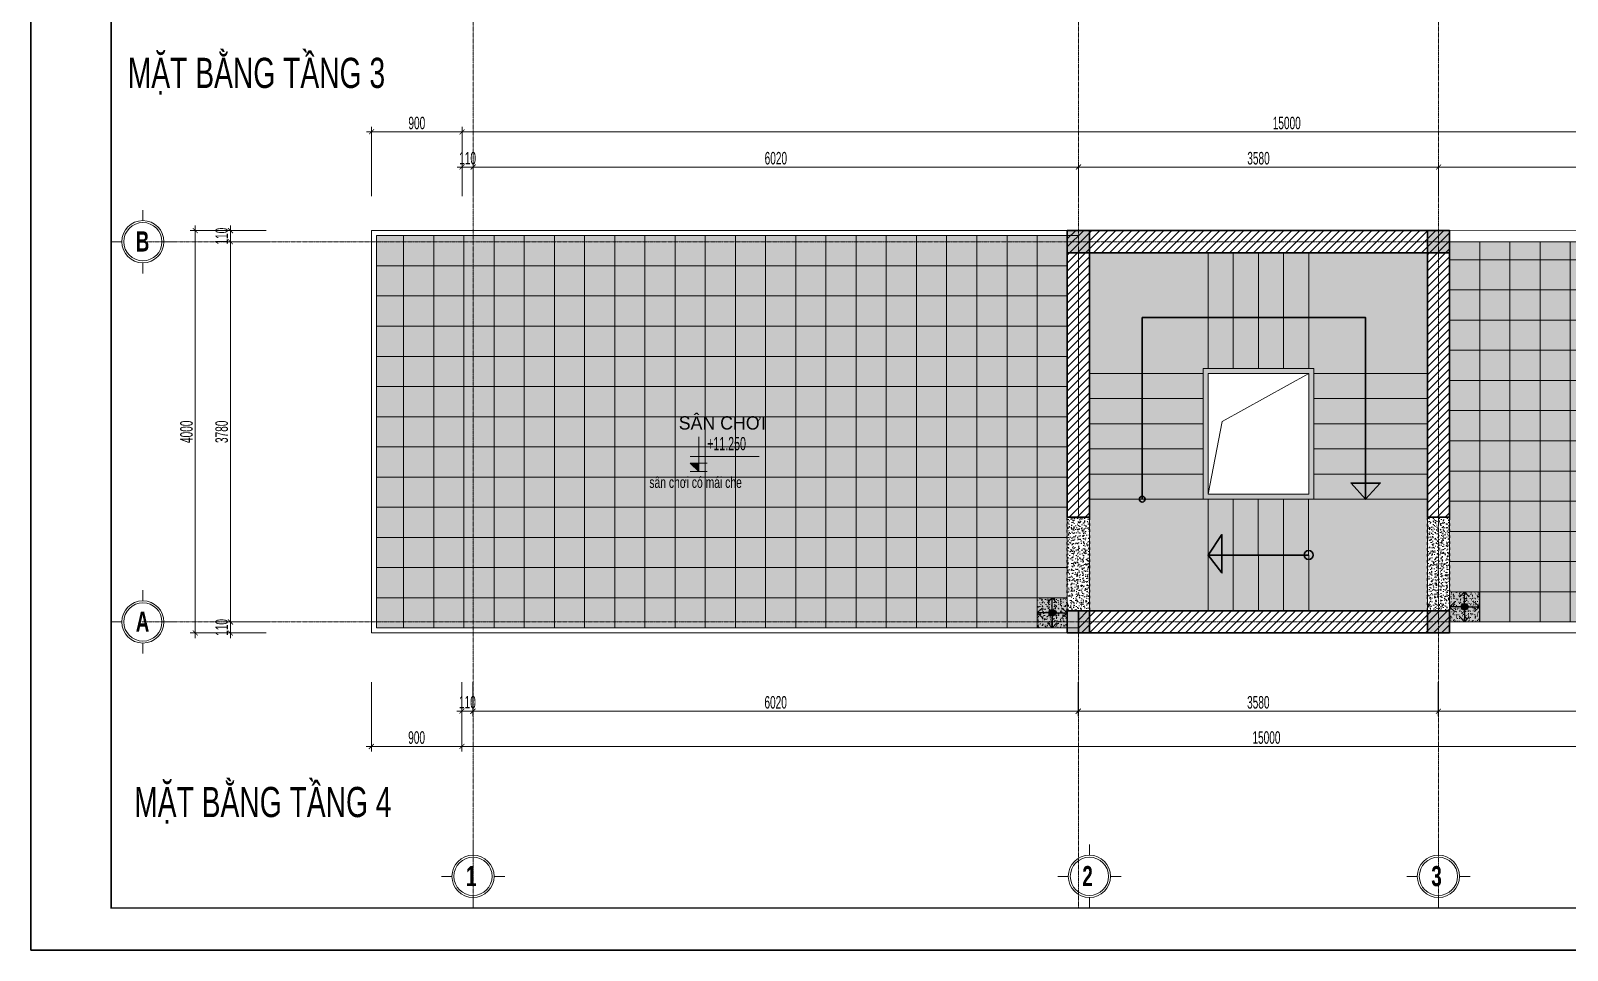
# Model space of a CAD drawing. Header units: millimetres. Extents: x 1336014 to 2939047, y -333549 to -60566.
# Drawn here: x 1473209 to 1488487, y -129443 to -120302 of the extents above; entities that cross this region are included whole.
import ezdxf
from ezdxf.enums import TextEntityAlignment as Align

# ---------------------------------------------------------------- set-up
doc = ezdxf.new("R2010")
doc.units = ezdxf.units.MM
doc.header["$MEASUREMENT"] = 0
doc.linetypes.add('ACAD_ISO03W100', pattern=[30, 12, -18])
doc.linetypes.add('CENTER2', pattern=[1.125, 0.75, -0.125, 0.125, -0.125])
for name, color, linetype, lineweight in [('01.Cut', 255, 'Continuous', 35), ('02.Thay', 145, 'Continuous', 15), ('03.Manh', 251, 'Continuous', 13), ('05.Text', 253, 'Continuous', 18), ('06.betong', 2, 'Continuous', 35), ('08.Dim', 156, 'Continuous', 15), ('09.Hatch', 250, 'Continuous', 5), ('10.Text', 254, 'Continuous', 18), ('10.truc', 250, 'CENTER2', 20), ('11.Khung bo', 32, 'Continuous', 50), ('12.Khung', 36, 'Continuous', 25), ('CA.thay 145', 145, 'Continuous', 18), ('DIM', 252, 'Continuous', 20)]:
    doc.layers.add(name, color=color, linetype=linetype, lineweight=lineweight)
for name, color, linetype in [('diemnhan', 10, 'Continuous'), ('HACH', 250, 'Continuous'), ('text', 7, 'Continuous'), ('truc1', 250, 'ACAD_ISO03W100')]:
    doc.layers.add(name, color=color, linetype=linetype)
doc.layers.add('Tpl_Bound', color=1, linetype='Continuous', plot=False)
doc.styles.add('AVANTH', font='')
doc.styles.add('AVANTHB', font='')
doc.styles.add('TT5_Ghi chu 1', font='', dxfattribs={"width": 0.7, "height": 240})
doc.styles.add('TT5_Text Dim', font='hoatbif.shx', dxfattribs={"width": 0.6})
doc.styles.get('AVANTH').set_extended_font_data('.VnAvantH')
doc.styles.get('AVANTHB').set_extended_font_data('.VnAvantH', bold=True)
doc.styles.get('TT5_Ghi chu 1').set_extended_font_data('.VnBlackH')
doc.dimstyles.new('TT5_Dim 1-50', dxfattribs={"dimscale": 50, "dimtxt": 2.5, "dimasz": 1, "dimexe": 1, "dimexo": 0.5, "dimgap": 0.5, "dimtad": 1, "dimdec": 0, "dimzin": 0, "dimdsep": 46, "dimtxsty": 'TT5_Text Dim', "dimblk": 'ARCHTICK', "dimcen": 0, "dimdle": 1, "dimclrd": 256, "dimclre": 256, "dimclrt": 1, "dimadec": 0, "dimazin": 0, "dimtfac": 0.015, "dimtdec": 0, "dimtix": 1, "dimtmove": 2, "dimatfit": 3, "dimldrblk": 'DOT', "dimfxl": 1, "dimtolj": 1, "dimtzin": 0, "dimlwd": -1, "dimlwe": -1, "dimarcsym": 1})
pattern_1 = [(45, (938089.135, -82076.24), (-39.7747564, 39.7747564), [])]
pattern_2 = [(50, (781205.58, -119079.434), (71.7260183, -6.2752135), [7.5, -82.5]), (355, (781205.58, -119079.434), (-13.875133, 75.219213), [6, -66]), (100.4514, (781211.555, -119079.96), (57.850938, 68.943954), [6.374019, -70.114211]), (46.1842, (781205.58, -119059.43), (106.724105, -16.551901), [11.25, -123.75]), (96.6356, (781214.47, -119060.81), (93.46627, 97.411787), [9.561029, -105.1713]), (351.1842, (781205.58, -119059.43), (93.466195, 97.41186), [9, -99]), (21, (781215.58, -119064.434), (59.690705, -40.261889), [7.5, -82.5]), (326, (781215.58, -119064.434), (24.331533, 72.5150045), [6, -66]), (71.4514, (781220.55, -119067.79), (84.022263, 32.25305), [6.374019, -70.114211]), (37.5, (781205.577, -119079.434), (1.2159855, 33.2893854), [0, -65.2, 0, -67, 0, -66.25]), (7.5, (781205.577, -119079.434), (26.3069537, 39.4411712), [0, -38.2, 0, -63.7, 0, -25.25]), (327.5, (781183.277, -119079.434), (53.3822436, -2.2554872), [0, -25, 0, -78, 0, -103.5]), (317.5, (781173.277, -119079.434), (58.318617, 10.0104982), [0, -32.5, 0, -51.8, 0, -73.5])]
pattern_3 = [(37.5, (781205.58, -119079.434), (-3.149668, 96.3411885), [0, -76, 0, -85, 0, -81.25]), (7.5, (781205.58, -119079.43), (88.488835, 141.107303), [0, -41, 0, -68.5, 0, -26.25]), (327.5, (781144.08, -119079.43), (155.707093, 0.282953), [0, -25, 0, -90, 0, -117.5]), (317.5, (781144.08, -119079.43), (150.30633, 43.883778), [0, -12.5, 0, -59, 0, -67.5])]

# ---------------------------------------------------------------- blocks, each defined once
blk = doc.blocks.new('100')
at = {"layer": '11.Khung bo', "const_width": 26.7}
blk.add_lwpolyline([(1860913, -945240), (1860913, -916940), (1896063, -916940), (1896063, -945240)], close=True, dxfattribs=at)
blk.add_lwpolyline([(1860913, -945240), (1860913, -916940), (1896063, -916940), (1896063, -945240)], close=True, dxfattribs=at)
blk.add_lwpolyline([(1860913, -945240), (1860913, -916940), (1896063, -916940), (1896063, -945240)], close=True, dxfattribs=at)
at = {"layer": '12.Khung'}
blk.add_lwpolyline([(1901579, -945940), (1901579, -916240), (1859580, -916240), (1859580, -945940)], close=True, dxfattribs=at)
blk.add_lwpolyline([(1901579, -945940), (1901579, -916240), (1859580, -916240), (1859580, -945940)], close=True, dxfattribs=at)
blk.add_lwpolyline([(1901579, -945940), (1901579, -916240), (1859580, -916240), (1859580, -945940)], close=True, dxfattribs=at)
blk = doc.blocks.new('DFGFH')
h = blk.add_hatch(color=256)
h.dxf.hatch_style = 1
h.paths.add_polyline_path([(15438, 12137), (15658, 12137), (15658, 12357), (15438, 12357)])
blk.add_lwpolyline([(15438, 12137), (15658, 12137), (15658, 12357), (15438, 12357)], close=True)
blk = doc.blocks.new('DANHTRUC')
for p, q in [((980383, -947347), (980383, -947137)), ((979963, -947767), (979753, -947767)), ((980803, -947767), (981013, -947767)), ((980383, -948187), (980383, -948397))]:
    blk.add_line(p, q)
for radius in [420, 380]:
    blk.add_circle((980383, -947767), radius)
blk = doc.blocks.new('_ARCHTICK')
at = {"const_width": 0.15}
blk.add_lwpolyline([(-0.5, -0.5), (0.5, 0.5)], dxfattribs=at)
blk = doc.blocks.new('*D411')
at = {"layer": '08.Dim', "transparency": 16777216}
for p, q in [((1477606, -126779), (1477606, -127117)), ((1483626, -126779), (1483626, -127117)), ((1477556, -127067), (1483676, -127067))]:
    blk.add_line(p, q, dxfattribs=at)
at = {"layer": 'Defpoints', "color": 0, "transparency": 16777216}
for p in [(1477606, -126754), (1483626, -126754), (1483626, -127067)]:
    blk.add_point(p, dxfattribs=at)
at = {"layer": '08.Dim', "transparency": 16777216, "xscale": 50, "yscale": 50, "zscale": 50, "rotation": 180}
blk.add_blockref('_ARCHTICK', (1477606, -127067), dxfattribs=at)
at = {"layer": '08.Dim', "transparency": 16777216, "xscale": 50, "yscale": 50, "zscale": 50}
blk.add_blockref('_ARCHTICK', (1483626, -127067), dxfattribs=at)
at = {"layer": '08.Dim', "color": 1, "transparency": 16777216, "insert": (1480616, -126979), "char_height": 125, "attachment_point": 5, "style": 'TT5_Text Dim'}
blk.add_mtext('\\A1;6020', dxfattribs=at)
blk = doc.blocks.new('_DOT')
blk.add_line((-0.5, 0), (-1, 0))
at = {"const_width": 0.5}
blk.add_lwpolyline([(-0.25, 0, 1), (0.25, 0, 1)], format="xyb", close=True, dxfattribs=at)
blk = doc.blocks.new('*D412')
at = {"layer": '08.Dim', "transparency": 16777216}
for p, q in [((1483625, -126779), (1483625, -127117)), ((1487205, -126779), (1487205, -127117)), ((1483575, -127067), (1487255, -127067))]:
    blk.add_line(p, q, dxfattribs=at)
at = {"layer": 'Defpoints', "color": 0, "transparency": 16777216}
for p in [(1483625, -126754), (1487205, -126754), (1487205, -127067)]:
    blk.add_point(p, dxfattribs=at)
at = {"layer": '08.Dim', "transparency": 16777216, "xscale": 50, "yscale": 50, "zscale": 50, "rotation": 180}
blk.add_blockref('_ARCHTICK', (1483625, -127067), dxfattribs=at)
at = {"layer": '08.Dim', "transparency": 16777216, "xscale": 50, "yscale": 50, "zscale": 50}
blk.add_blockref('_ARCHTICK', (1487205, -127067), dxfattribs=at)
at = {"layer": '08.Dim', "color": 1, "transparency": 16777216, "insert": (1485415, -126979), "char_height": 125, "attachment_point": 5, "style": 'TT5_Text Dim'}
blk.add_mtext('\\A1;3580', dxfattribs=at)
blk = doc.blocks.new('*D413')
at = {"layer": '08.Dim', "transparency": 16777216}
for p, q in [((1487206, -126779), (1487206, -127117)), ((1492386, -126779), (1492386, -127117)), ((1487156, -127067), (1492436, -127067))]:
    blk.add_line(p, q, dxfattribs=at)
at = {"layer": 'Defpoints', "color": 0, "transparency": 16777216}
for p in [(1487206, -126754), (1492386, -126754), (1492386, -127067)]:
    blk.add_point(p, dxfattribs=at)
at = {"layer": '08.Dim', "transparency": 16777216, "xscale": 50, "yscale": 50, "zscale": 50, "rotation": 180}
blk.add_blockref('_ARCHTICK', (1487206, -127067), dxfattribs=at)
at = {"layer": '08.Dim', "transparency": 16777216, "xscale": 50, "yscale": 50, "zscale": 50}
blk.add_blockref('_ARCHTICK', (1492386, -127067), dxfattribs=at)
at = {"layer": '08.Dim', "color": 1, "transparency": 16777216, "insert": (1489796, -126979), "char_height": 125, "attachment_point": 5, "style": 'TT5_Text Dim'}
blk.add_mtext('\\A1;5180', dxfattribs=at)
blk = doc.blocks.new('*D415')
at = {"layer": '08.Dim', "transparency": 16777216}
for p, q in [((1477496, -126779), (1477496, -127467)), ((1492496, -126779), (1492496, -127467)), ((1477446, -127417), (1492546, -127417))]:
    blk.add_line(p, q, dxfattribs=at)
at = {"layer": 'Defpoints', "color": 0, "transparency": 16777216}
for p in [(1477496, -126754), (1492496, -126754), (1492496, -127417)]:
    blk.add_point(p, dxfattribs=at)
at = {"layer": '08.Dim', "transparency": 16777216, "xscale": 50, "yscale": 50, "zscale": 50, "rotation": 180}
blk.add_blockref('_ARCHTICK', (1477496, -127417), dxfattribs=at)
at = {"layer": '08.Dim', "transparency": 16777216, "xscale": 50, "yscale": 50, "zscale": 50}
blk.add_blockref('_ARCHTICK', (1492496, -127417), dxfattribs=at)
at = {"layer": '08.Dim', "color": 1, "transparency": 16777216, "insert": (1485496, -127329), "char_height": 125, "attachment_point": 5, "style": 'TT5_Text Dim'}
blk.add_mtext('\\A1;15000', dxfattribs=at)
blk = doc.blocks.new('*D416')
at = {"layer": '08.Dim', "transparency": 16777216}
for p, q in [((1475549, -122289), (1475145, -122289)), ((1475195, -122289), (1475195, -122239)), ((1475195, -122289), (1475195, -122399)), ((1475549, -122399), (1475145, -122399)), ((1475195, -122399), (1475195, -122449))]:
    blk.add_line(p, q, dxfattribs=at)
at = {"layer": 'Defpoints', "color": 0, "transparency": 16777216}
for p in [(1475574, -122289), (1475195, -122399), (1475574, -122399)]:
    blk.add_point(p, dxfattribs=at)
at = {"layer": '08.Dim', "transparency": 16777216, "xscale": 50, "yscale": 50, "zscale": 50}
for p, rotation in [((1475195, -122289), 270), ((1475195, -122399), 90)]:
    blk.add_blockref('_ARCHTICK', p, dxfattribs=dict(at, rotation=rotation))
at = {"layer": '08.Dim', "color": 1, "transparency": 16777216, "insert": (1475108, -122344), "char_height": 125, "attachment_point": 5, "rotation": 90, "style": 'TT5_Text Dim'}
blk.add_mtext('\\A1;110', dxfattribs=at)
blk = doc.blocks.new('*D417')
at = {"layer": '08.Dim', "transparency": 16777216}
for p, q in [((1475195, -122349), (1475195, -126229)), ((1475549, -122399), (1475145, -122399)), ((1475549, -126179), (1475145, -126179))]:
    blk.add_line(p, q, dxfattribs=at)
at = {"layer": 'Defpoints', "color": 0, "transparency": 16777216}
for p in [(1475574, -122399), (1475195, -126179), (1475574, -126179)]:
    blk.add_point(p, dxfattribs=at)
at = {"layer": '08.Dim', "transparency": 16777216, "xscale": 50, "yscale": 50, "zscale": 50}
for p, rotation in [((1475195, -122399), 90), ((1475195, -126179), 270)]:
    blk.add_blockref('_ARCHTICK', p, dxfattribs=dict(at, rotation=rotation))
at = {"layer": '08.Dim', "color": 1, "transparency": 16777216, "insert": (1475108, -124289), "char_height": 125, "attachment_point": 5, "rotation": 90, "style": 'TT5_Text Dim'}
blk.add_mtext('\\A1;3780', dxfattribs=at)
blk = doc.blocks.new('*D418')
at = {"layer": '08.Dim', "transparency": 16777216}
for p, q in [((1475549, -126179), (1475145, -126179)), ((1475195, -126179), (1475195, -126129)), ((1475195, -126179), (1475195, -126289)), ((1475549, -126289), (1475145, -126289)), ((1475195, -126289), (1475195, -126339))]:
    blk.add_line(p, q, dxfattribs=at)
at = {"layer": 'Defpoints', "color": 0, "transparency": 16777216}
for p in [(1475574, -126179), (1475195, -126289), (1475574, -126289)]:
    blk.add_point(p, dxfattribs=at)
at = {"layer": '08.Dim', "transparency": 16777216, "xscale": 50, "yscale": 50, "zscale": 50}
for p, rotation in [((1475195, -126179), 270), ((1475195, -126289), 90)]:
    blk.add_blockref('_ARCHTICK', p, dxfattribs=dict(at, rotation=rotation))
at = {"layer": '08.Dim', "color": 1, "transparency": 16777216, "insert": (1475108, -126234), "char_height": 125, "attachment_point": 5, "rotation": 90, "style": 'TT5_Text Dim'}
blk.add_mtext('\\A1;110', dxfattribs=at)
blk = doc.blocks.new('*D419')
at = {"layer": '08.Dim', "transparency": 16777216}
for p, q in [((1475549, -122289), (1474795, -122289)), ((1474845, -122239), (1474845, -126339)), ((1475549, -126289), (1474795, -126289))]:
    blk.add_line(p, q, dxfattribs=at)
at = {"layer": 'Defpoints', "color": 0, "transparency": 16777216}
for p in [(1475574, -122289), (1474845, -126289), (1475574, -126289)]:
    blk.add_point(p, dxfattribs=at)
at = {"layer": '08.Dim', "transparency": 16777216, "xscale": 50, "yscale": 50, "zscale": 50}
for p, rotation in [((1474845, -122289), 90), ((1474845, -126289), 270)]:
    blk.add_blockref('_ARCHTICK', p, dxfattribs=dict(at, rotation=rotation))
at = {"layer": '08.Dim', "color": 1, "transparency": 16777216, "insert": (1474758, -124289), "char_height": 125, "attachment_point": 5, "rotation": 90, "style": 'TT5_Text Dim'}
blk.add_mtext('\\A1;4000', dxfattribs=at)
blk = doc.blocks.new('*D620')
at = {"layer": '08.Dim', "transparency": 16777216}
for p, q in [((1477608, -121945), (1477608, -121607)), ((1483628, -121945), (1483628, -121607)), ((1477558, -121657), (1483678, -121657))]:
    blk.add_line(p, q, dxfattribs=at)
at = {"layer": 'Defpoints', "color": 0, "transparency": 16777216}
for p in [(1483628, -121657), (1477608, -121970), (1483628, -121970)]:
    blk.add_point(p, dxfattribs=at)
at = {"layer": '08.Dim', "transparency": 16777216, "xscale": 50, "yscale": 50, "zscale": 50, "rotation": 180}
blk.add_blockref('_ARCHTICK', (1477608, -121657), dxfattribs=at)
at = {"layer": '08.Dim', "transparency": 16777216, "xscale": 50, "yscale": 50, "zscale": 50}
blk.add_blockref('_ARCHTICK', (1483628, -121657), dxfattribs=at)
at = {"layer": '08.Dim', "color": 1, "transparency": 16777216, "insert": (1480618, -121570), "char_height": 125, "attachment_point": 5, "style": 'TT5_Text Dim'}
blk.add_mtext('\\A1;6020', dxfattribs=at)
blk = doc.blocks.new('*D621')
at = {"layer": '08.Dim', "transparency": 16777216}
for p, q in [((1483627, -121945), (1483627, -121607)), ((1487207, -121945), (1487207, -121607)), ((1483577, -121657), (1487257, -121657))]:
    blk.add_line(p, q, dxfattribs=at)
at = {"layer": 'Defpoints', "color": 0, "transparency": 16777216}
for p in [(1487207, -121657), (1483627, -121970), (1487207, -121970)]:
    blk.add_point(p, dxfattribs=at)
at = {"layer": '08.Dim', "transparency": 16777216, "xscale": 50, "yscale": 50, "zscale": 50, "rotation": 180}
blk.add_blockref('_ARCHTICK', (1483627, -121657), dxfattribs=at)
at = {"layer": '08.Dim', "transparency": 16777216, "xscale": 50, "yscale": 50, "zscale": 50}
blk.add_blockref('_ARCHTICK', (1487207, -121657), dxfattribs=at)
at = {"layer": '08.Dim', "color": 1, "transparency": 16777216, "insert": (1485417, -121570), "char_height": 125, "attachment_point": 5, "style": 'TT5_Text Dim'}
blk.add_mtext('\\A1;3580', dxfattribs=at)
blk = doc.blocks.new('*D622')
at = {"layer": '08.Dim', "transparency": 16777216}
for p, q in [((1487208, -121945), (1487208, -121607)), ((1492388, -121945), (1492388, -121607)), ((1487158, -121657), (1492438, -121657))]:
    blk.add_line(p, q, dxfattribs=at)
at = {"layer": 'Defpoints', "color": 0, "transparency": 16777216}
for p in [(1492388, -121657), (1487208, -121970), (1492388, -121970)]:
    blk.add_point(p, dxfattribs=at)
at = {"layer": '08.Dim', "transparency": 16777216, "xscale": 50, "yscale": 50, "zscale": 50, "rotation": 180}
blk.add_blockref('_ARCHTICK', (1487208, -121657), dxfattribs=at)
at = {"layer": '08.Dim', "transparency": 16777216, "xscale": 50, "yscale": 50, "zscale": 50}
blk.add_blockref('_ARCHTICK', (1492388, -121657), dxfattribs=at)
at = {"layer": '08.Dim', "color": 1, "transparency": 16777216, "insert": (1489798, -121570), "char_height": 125, "attachment_point": 5, "style": 'TT5_Text Dim'}
blk.add_mtext('\\A1;5180', dxfattribs=at)
blk = doc.blocks.new('*D623')
at = {"layer": '08.Dim', "transparency": 16777216}
for p, q in [((1477498, -121945), (1477498, -121607)), ((1477608, -121945), (1477608, -121607)), ((1477498, -121657), (1477448, -121657)), ((1477498, -121657), (1477608, -121657)), ((1477608, -121657), (1477658, -121657))]:
    blk.add_line(p, q, dxfattribs=at)
at = {"layer": 'Defpoints', "color": 0, "transparency": 16777216}
for p in [(1477608, -121657), (1477498, -121970), (1477608, -121970)]:
    blk.add_point(p, dxfattribs=at)
at = {"layer": '08.Dim', "transparency": 16777216, "xscale": 50, "yscale": 50, "zscale": 50}
blk.add_blockref('_ARCHTICK', (1477498, -121657), dxfattribs=at)
at = {"layer": '08.Dim', "transparency": 16777216, "xscale": 50, "yscale": 50, "zscale": 50, "rotation": 180}
blk.add_blockref('_ARCHTICK', (1477608, -121657), dxfattribs=at)
at = {"layer": '08.Dim', "color": 1, "transparency": 16777216, "insert": (1477553, -121570), "char_height": 125, "attachment_point": 5, "style": 'TT5_Text Dim'}
blk.add_mtext('\\A1;110', dxfattribs=at)
blk = doc.blocks.new('*D625')
at = {"layer": '08.Dim', "transparency": 16777216}
for p, q in [((1477448, -121307), (1492548, -121307)), ((1477498, -121945), (1477498, -121257)), ((1492498, -121945), (1492498, -121257))]:
    blk.add_line(p, q, dxfattribs=at)
at = {"layer": 'Defpoints', "color": 0, "transparency": 16777216}
for p in [(1492498, -121307), (1477498, -121970), (1492498, -121970)]:
    blk.add_point(p, dxfattribs=at)
at = {"layer": '08.Dim', "transparency": 16777216, "xscale": 50, "yscale": 50, "zscale": 50, "rotation": 180}
blk.add_blockref('_ARCHTICK', (1477498, -121307), dxfattribs=at)
at = {"layer": '08.Dim', "transparency": 16777216, "xscale": 50, "yscale": 50, "zscale": 50}
blk.add_blockref('_ARCHTICK', (1492498, -121307), dxfattribs=at)
at = {"layer": '08.Dim', "color": 1, "transparency": 16777216, "insert": (1485698, -121220), "char_height": 125, "attachment_point": 5, "style": 'TT5_Text Dim'}
blk.add_mtext('\\A1;15000', dxfattribs=at)
blk = doc.blocks.new('*D617')
at = {"layer": '08.Dim', "transparency": 16777216}
for p, q in [((1476548, -121307), (1477548, -121307)), ((1476598, -121945), (1476598, -121257)), ((1477498, -121945), (1477498, -121257))]:
    blk.add_line(p, q, dxfattribs=at)
at = {"layer": 'Defpoints', "color": 0, "transparency": 16777216}
for p in [(1477498, -121307), (1476598, -121970), (1477498, -121970)]:
    blk.add_point(p, dxfattribs=at)
at = {"layer": '08.Dim', "transparency": 16777216, "xscale": 50, "yscale": 50, "zscale": 50, "rotation": 180}
blk.add_blockref('_ARCHTICK', (1476598, -121307), dxfattribs=at)
at = {"layer": '08.Dim', "transparency": 16777216, "xscale": 50, "yscale": 50, "zscale": 50}
blk.add_blockref('_ARCHTICK', (1477498, -121307), dxfattribs=at)
at = {"layer": '08.Dim', "color": 1, "transparency": 16777216, "insert": (1477048, -121220), "char_height": 125, "attachment_point": 5, "style": 'TT5_Text Dim'}
blk.add_mtext('\\A1;900', dxfattribs=at)
blk = doc.blocks.new('*D618')
at = {"layer": '08.Dim', "transparency": 16777216}
for p, q in [((1476596, -126779), (1476596, -127467)), ((1477496, -126779), (1477496, -127467)), ((1476546, -127417), (1477546, -127417))]:
    blk.add_line(p, q, dxfattribs=at)
at = {"layer": 'Defpoints', "color": 0, "transparency": 16777216}
for p in [(1476596, -126754), (1477496, -126754), (1477496, -127417)]:
    blk.add_point(p, dxfattribs=at)
at = {"layer": '08.Dim', "transparency": 16777216, "xscale": 50, "yscale": 50, "zscale": 50, "rotation": 180}
blk.add_blockref('_ARCHTICK', (1476596, -127417), dxfattribs=at)
at = {"layer": '08.Dim', "transparency": 16777216, "xscale": 50, "yscale": 50, "zscale": 50}
blk.add_blockref('_ARCHTICK', (1477496, -127417), dxfattribs=at)
at = {"layer": '08.Dim', "color": 1, "transparency": 16777216, "insert": (1477046, -127329), "char_height": 125, "attachment_point": 5, "style": 'TT5_Text Dim'}
blk.add_mtext('\\A1;900', dxfattribs=at)
blk = doc.blocks.new('*D619')
at = {"layer": '08.Dim', "transparency": 16777216}
for p, q in [((1477496, -126779), (1477496, -127116)), ((1477606, -126779), (1477606, -127116)), ((1477496, -127066), (1477446, -127066)), ((1477496, -127066), (1477606, -127066)), ((1477606, -127066), (1477656, -127066))]:
    blk.add_line(p, q, dxfattribs=at)
at = {"layer": 'Defpoints', "color": 0, "transparency": 16777216}
for p in [(1477496, -126754), (1477606, -126754), (1477606, -127066)]:
    blk.add_point(p, dxfattribs=at)
at = {"layer": '08.Dim', "transparency": 16777216, "xscale": 50, "yscale": 50, "zscale": 50}
blk.add_blockref('_ARCHTICK', (1477496, -127066), dxfattribs=at)
at = {"layer": '08.Dim', "transparency": 16777216, "xscale": 50, "yscale": 50, "zscale": 50, "rotation": 180}
blk.add_blockref('_ARCHTICK', (1477606, -127066), dxfattribs=at)
at = {"layer": '08.Dim', "color": 1, "transparency": 16777216, "insert": (1477551, -126978), "char_height": 125, "attachment_point": 5, "style": 'TT5_Text Dim'}
blk.add_mtext('\\A1;110', dxfattribs=at)
blk = doc.blocks.new('A$C4E7C6F34')
at = {"layer": 'DIM'}
blk.add_hatch(color=256, dxfattribs=at).paths.add_polyline_path([(-38, 0), (-38, 138), (-178, 138)])
for p, q in [((-38, 576), (-38, 0)), ((964, 248), (-178, 248)), ((-178, 138), (101, 138)), ((-178, 138), (-38, 0)), ((-178, 0), (101, 0))]:
    blk.add_line(p, q, dxfattribs=at)
at = {"layer": 'text', "style": 'TT5_Text Dim', "flags": 8}
blk.add_attdef('%%P0.000', text='', height=220, dxfattribs=at).set_placement((102, 461), align=Align.MIDDLE_LEFT)
blk = doc.blocks.new('µhadfasdgasdfsfsd')
at = {"layer": 'diemnhan'}
blk.add_hatch(color=256, dxfattribs=at).paths.add_polyline_path([(0, -80, 1), (0, 80, 1)])
at = {"layer": 'HACH', "lineweight": 5}
h = blk.add_hatch(dxfattribs=at)
h.set_pattern_fill('AR-SAND', color=256, scale=59.99616, angle=270, style=0)
h.set_pattern_definition([(307.5, (1940288.48, 4525947.75), (115.6020276, 3.7793596), [0, -91.1941636, 0, -101.9934724, 0, -97.4937604]), (277.5, (1940288.48, 4525947.75), (169.3179276, -106.179807), [0, -49.1968514, 0, -82.1947395, 0, -31.4979841]), (237.5, (1940288.48, 4526021.55), (0.3395215, -186.8365542), [0, -29.9980801, 0, -107.9930884, 0, -140.9909766]), (227.5, (1940288.48, 4526021.55), (52.657164, -180.3560535), [0, -14.99904, 0, -70.795469, 0, -80.9948163])])
h.paths.add_polyline_path([(-375, -375), (375, -375), (375, 375), (-375, 375)])
at = {"layer": 'CA.thay 145'}
blk.add_lwpolyline([(-375, -375), (375, -375), (375, 375), (-375, 375)], close=True, dxfattribs=at)
at = {"layer": 'diemnhan'}
for points in [[(-80, 0), (-375, 0), (-247, 118)], [(-80, 0), (-375, 0), (-247, -118)], [(0, 80), (0, 375), (-118, 247)], [(0, 80), (0, 375), (118, 247)], [(80, 0), (375, 0), (247, 118)], [(0, -80), (0, -375), (-118, -247)], [(0, -80), (0, -375), (118, -247)], [(80, 0), (375, 0), (247, -118)]]:
    blk.add_lwpolyline(points, dxfattribs=at)
blk.add_circle((0, 0), 80.3, dxfattribs=at)

msp = doc.modelspace()

# ---------------------------------------------------------------- hatches: boundary and pattern name
at = {"layer": '09.Hatch'}
h = msp.add_hatch(dxfattribs=at)
h.set_pattern_fill('AR-SAND', color=256, scale=50, double=1)
h.set_pattern_definition(pattern_3)
h.paths.add_polyline_path([(1476647.1, -122339), (1483516.1, -122339), (1483516.1, -126239), (1476647.1, -126239)])
h = msp.add_hatch(dxfattribs=at)
h.set_pattern_fill('_USER', color=256, scale=300, double=1, pattern_type=0)
h.set_pattern_definition([(0, (1483216.15, -125939), (0, 300), []), (90, (1483216.15, -125939), (-300, 2e-14), [])])
h.paths.add_polyline_path([(1476647.1, -122339), (1483516.1, -122339), (1483516.1, -126239), (1476647.1, -126239)])
at = {"layer": '09.Hatch', "ltscale": 50}
h = msp.add_hatch(dxfattribs=at)
h.set_pattern_fill('TUONGXAY', color=256, scale=450, style=0)
h.set_pattern_definition(pattern_1)
h.paths.add_polyline_path([(1487316.1, -122289), (1483516.1, -122289), (1483516.1, -125139), (1483736.1, -125139), (1483736.1, -122509), (1487098.1, -122509), (1487098.1, -125139), (1487316.1, -125139)])
at = {"layer": '09.Hatch'}
h = msp.add_hatch(dxfattribs=at)
h.set_pattern_fill('DOTS', color=256, scale=500)
h.set_pattern_definition([(0, (795855.27, -138788.22), (15.625, 31.25), [0, -31.25])])
h.paths.add_polyline_path([(1487096.1, -122509), (1483736.1, -122509), (1483736.1, -126069), (1487096.1, -126069)])
h.paths.add_polyline_path([(1485916.1, -124909), (1484916.1, -124909), (1484916.1, -123709), (1485916.1, -123709)], flags=16)
h = msp.add_hatch(dxfattribs=at)
h.set_pattern_fill('_USER', color=256, scale=300, double=1, pattern_type=0)
h.set_pattern_definition([(0, (1487616.12, -125879), (0, 300), []), (90, (1487616.12, -125879), (-300, 2e-14), [])])
h.paths.add_polyline_path([(1487316.1, -122399), (1492387.1, -122399), (1492387.1, -126179), (1487316.1, -126179)])
h = msp.add_hatch(dxfattribs=at)
h.set_pattern_fill('AR-SAND', color=256, scale=50, double=1)
h.set_pattern_definition(pattern_3)
h.paths.add_polyline_path([(1487316.1, -122399), (1492387.1, -122399), (1492387.1, -126179), (1487316.1, -126179)])
h = msp.add_hatch(dxfattribs=at)
h.set_pattern_fill('AR-CONC', color=256, scale=10)
h.set_pattern_definition(pattern_2)
h.paths.add_polyline_path([(1483516.1, -125139), (1483736.1, -125139), (1483736.1, -126069), (1483516.1, -126069)])
h = msp.add_hatch(dxfattribs=at)
h.set_pattern_fill('AR-CONC', color=256, scale=10)
h.set_pattern_definition(pattern_2)
h.paths.add_polyline_path([(1487096.1, -125139), (1487316.1, -125139), (1487316.1, -126069), (1487096.1, -126069)])
at = {"layer": '09.Hatch', "ltscale": 50}
h = msp.add_hatch(dxfattribs=at)
h.set_pattern_fill('TUONGXAY', color=256, scale=450, style=0)
h.set_pattern_definition(pattern_1)
h.paths.add_polyline_path([(1487316.1, -126069), (1483736.1, -126069), (1483626.1, -126069), (1483626.1, -126289), (1487316.1, -126289)])

# ---------------------------------------------------------------- linework, layer by layer
at = {"layer": '01.Cut'}
for points in [[(1487098.1, -122509), (1487098.1, -125139), (1487316.1, -125139), (1487316.1, -122289), (1483516.1, -122289), (1483516.1, -125139), (1483736.1, -125139)], [(1487098.1, -122509), (1483736.1, -122509)], [(1483736.1, -122509), (1483736.1, -125139)], [(1484261.1, -123693.8), (1484261.1, -123153.6), (1486482.2, -123153.6), (1486482.2, -124959), (1486627.3, -124799.3), (1486338.4, -124799.3), (1486482.2, -124959)], [(1484261.1, -124959), (1484261.1, -123693.8)], [(1485915.7, -125514), (1484915.7, -125514.7), (1485053.2, -125310.3), (1485053.2, -125691.8), (1484915.7, -125514.7)], [(1483626.1, -126069), (1483626.1, -126289), (1487316.1, -126289)], [(1483626.1, -126069), (1483736.1, -126069)], [(1483736.1, -126069), (1487316.1, -126069)], [(1487316.1, -126069), (1487316.1, -126289)]]:
    msp.add_lwpolyline(points, dxfattribs=at)
msp.add_lwpolyline([(1483626.1, -122509), (1483626.1, -122509)], close=True, dxfattribs=at)
for centre, radius in [((1484261.1, -124959), 28.9), ((1485915.7, -125514), 44.3)]:
    msp.add_circle(centre, radius, dxfattribs=at)
at = {"layer": '02.Thay'}
for p, q in [((1483626.1, -125029), (1483626.1, -122509)), ((1483736.1, -125139), (1483736.1, -122509)), ((1484916.1, -123659), (1484916.1, -122509)), ((1485166.1, -123659), (1485166.1, -122509)), ((1485416.1, -123659), (1485416.1, -122509)), ((1485666.1, -123659), (1485666.1, -122509)), ((1485916.1, -123659), (1485916.1, -122509)), ((1487096.1, -124709), (1487096.1, -122509)), ((1484916.1, -123709), (1484916.1, -124909)), ((1484916.1, -123709), (1484916.1, -124909))]:
    msp.add_line(p, q, dxfattribs=at)
for points in [[(1483626.1, -122289), (1476597.1, -122289), (1476597.1, -126289), (1483626.1, -126289)], [(1483626.1, -122339), (1476647.1, -122339), (1476647.1, -126239), (1483626.1, -126239)], [(1487206.1, -122286.2), (1492497.1, -122289), (1492497.1, -126289), (1487316.1, -126289)], [(1487316.1, -122396.3), (1492387.1, -122398.9), (1492387.1, -126179), (1487316.1, -126179)], [(1484866.1, -123709), (1483736.1, -123709)], [(1485966.1, -124709), (1485966.1, -123659), (1484866.1, -123659), (1484866.1, -124959)], [(1485916.1, -123709), (1484916.1, -123709)], [(1485916.1, -123709), (1485056.1, -124187.9), (1484916.1, -124909)], [(1485916.1, -123709), (1485916.1, -124709)], [(1487096.1, -123709), (1485966.1, -123709)], [(1484866.1, -123959), (1483736.1, -123959)], [(1484866.1, -123959), (1483736.1, -123959)], [(1487096.1, -123959), (1485966.1, -123959)], [(1487096.1, -123959), (1485966.1, -123959)], [(1484866.1, -124209), (1483736.1, -124209)], [(1484866.1, -124209), (1483736.1, -124209)], [(1487096.1, -124209), (1485966.1, -124209)], [(1487096.1, -124209), (1485966.1, -124209)], [(1484866.1, -124459), (1483736.1, -124459)], [(1484866.1, -124459), (1483736.1, -124459)], [(1487096.1, -124459), (1485966.1, -124459)], [(1487096.1, -124459), (1485966.1, -124459)], [(1484866.1, -124709), (1483736.1, -124709)], [(1484866.1, -124709), (1483736.1, -124709)], [(1485966.1, -124709), (1485966.1, -124959), (1484916.1, -124959)], [(1485916.1, -124709), (1485916.1, -124909), (1484916.1, -124909)], [(1487096.1, -124709), (1485966.1, -124709)], [(1487096.1, -124709), (1485966.1, -124709)], [(1487096.1, -124709), (1487096.1, -124959)], [(1484916.1, -124959), (1483736.1, -124959)], [(1484916.1, -124959), (1483736.1, -124959)], [(1484915.3, -124959), (1484916.1, -126069.3)], [(1485165.3, -124959), (1485166.1, -126069.2)], [(1485415.3, -124959), (1485416.1, -126069.2)], [(1485665.3, -124959), (1485666.1, -126069.1)], [(1485915.3, -124959), (1485916.1, -126069)], [(1485966.1, -124959), (1487096.1, -124959)]]:
    msp.add_lwpolyline(points, dxfattribs=at)
at = {"layer": '03.Manh'}
for points in [[(1476647.1, -122339), (1483516.1, -122339), (1483516.1, -126239), (1476647.1, -126239)], [(1483736.1, -122509), (1487096.1, -122509), (1487096.1, -126069), (1483736.1, -126069)], [(1487316.1, -122399), (1492387.1, -122399), (1492387.1, -126179), (1487316.1, -126179)], [(1484916.1, -123709), (1485916.1, -123709), (1485916.1, -124909), (1484916.1, -124909)]]:
    msp.add_lwpolyline(points, close=True, dxfattribs=at)
at = {"layer": '10.truc'}
for p, q in [((1477607.1, -113781.9), (1477607.1, -129023)), ((1483626.1, -113781.9), (1483626.1, -125139)), ((1487206.1, -113781.9), (1487206.1, -129023)), ((1474309.1, -122399), (1495099, -122399)), ((1474309.1, -126179), (1495099, -126179)), ((1483626.1, -126069), (1483626.1, -129023))]:
    msp.add_line(p, q, dxfattribs=at)
at = {"layer": 'Tpl_Bound', "color": 1}
msp.add_lwpolyline([(1473209.2, -129443), (1473209.2, -111623.2), (1498408.9, -111623.2), (1498408.9, -129443)], close=True, dxfattribs=at)
at = {"layer": 'truc1', "ltscale": 2}
for points in [[(1483516.1, -125139), (1483736.1, -125139), (1483736.1, -126069), (1483516.1, -126069)], [(1487096.1, -125139), (1487316.1, -125139), (1487316.1, -126069), (1487096.1, -126069)]]:
    msp.add_lwpolyline(points, close=True, dxfattribs=at)

# ---------------------------------------------------------------- block references
at = {"layer": '03.Manh', "xscale": 0.4, "yscale": 0.4, "zscale": 0.4}
for p in [(1487466.1, -126029), (1483366.1, -126089)]:
    msp.add_blockref('µhadfasdgasdfsfsd', p, dxfattribs=at)
at = {"layer": '05.Text'}
for name, p, xscale, yscale, zscale in [('100', (357461.4, 438120.9), 0.6, 0.6, 0.6), ('DANHTRUC', (984132.5, 351484.3), 0.5, 0.5, 0.5), ('DANHTRUC', (984132.5, 347704.3), 0.5, 0.5, 0.5), ('DANHTRUC', (987415.5, 345175.3), 0.5, 0.5, 0.5), ('DANHTRUC', (993544.5, 345175.3), 0.5, 0.5, 0.5), ('DANHTRUC', (997014.5, 345175.3), 0.5, 0.5, 0.5)]:
    msp.add_blockref(name, p, dxfattribs=dict(at, xscale=xscale, yscale=yscale, zscale=zscale))
at = {"layer": '06.betong'}
for p in [(1468078, -134645.7), (1471658, -134645.7), (1468078, -138425.7), (1471658, -138425.7)]:
    msp.add_blockref('DFGFH', p, dxfattribs=at)
at = {"layer": '08.Dim'}
ref = msp.add_blockref('A$C4E7C6F34', (1479873.6, -124683.4), dxfattribs=dict(at, xscale=0.6, yscale=0.6, zscale=0.6))
ref.add_attrib('%%P0.000', '+11.250', dxfattribs={"layer": 'text', "height": 132, "style": 'TT5_Text Dim', "width": 0.6, "flags": 8}).set_placement((1479935, -124406.6), align=Align.MIDDLE_LEFT)

# ---------------------------------------------------------------- texts
at = {"layer": '05.Text', "width": 0.7}
for s, height, style, p in [('MÆT B»NG TÇNG 3', 300, 'TT5_Ghi chu 1', (1474174.1, -120871)), ('B', 200, 'AVANTHB', (1474253.3, -122496.7)), ('s©n ch¬i cã m¸i che', 110, 'TT5_Text Dim', (1479359.8, -124846.7)), ('A', 200, 'AVANTHB', (1474253.3, -126276.7)), ('MÆT B»NG TÇNG 4', 300, 'TT5_Ghi chu 1', (1474238, -128119.2)), ('1', 200, 'AVANTHB', (1477536.3, -128805.7)), ('2', 200, 'AVANTHB', (1483665.3, -128805.7)), ('3', 200, 'AVANTHB', (1487135.3, -128805.7))]:
    msp.add_text(s, height=height, dxfattribs=dict(at, style=style)).set_placement(p)
at = {"layer": '10.Text', "color": 4, "style": 'AVANTH'}
msp.add_text('s©n ch¬i', height=132, dxfattribs=at).set_placement((1479652.6, -124266.5))

# ---------------------------------------------------------------- dimensions: what is measured, and where the dimension line sits
at = {"layer": '08.Dim'}
for base, p1, p2, picture, middle in [((1477498.1, -121307.3), (1476598.1, -121969.8), (1477498.1, -121969.8), '*D617', (1477048.1, -121219.8)), ((1477608.1, -121657.3), (1477498.1, -121969.8), (1477608.1, -121969.8), '*D623', (1477553.1, -121569.8)), ((1483628.1, -121657.3), (1477608.1, -121969.8), (1483628.1, -121969.8), '*D620', (1480618.1, -121569.8)), ((1487207.1, -121657.3), (1483627.1, -121969.8), (1487207.1, -121969.8), '*D621', (1485417.1, -121569.8)), ((1492388.1, -121657.3), (1487208.1, -121969.8), (1492388.1, -121969.8), '*D622', (1489798.1, -121569.8)), ((1477496.1, -127416.6), (1476596.1, -126754), (1477496.1, -126754), '*D618', (1477046.1, -127329.1)), ((1477606.1, -127065.6), (1477496.1, -126754), (1477606.1, -126754), '*D619', (1477551.1, -126978.1)), ((1483626.1, -127066.6), (1477606.1, -126754), (1483626.1, -126754), '*D411', (1480616.1, -126979.1)), ((1487205.1, -127066.6), (1483625.1, -126754), (1487205.1, -126754), '*D412', (1485415.1, -126979.1)), ((1492386.1, -127066.6), (1487206.1, -126754), (1492386.1, -126754), '*D413', (1489796.1, -126979.1))]:
    dim = msp.add_linear_dim(base=base, p1=p1, p2=p2, dimstyle='TT5_Dim 1-50', dxfattribs=at)
    dim.commit()
    dim.dimension.update_dxf_attribs({"geometry": picture, "text_midpoint": middle})
for base, p1, p2, picture, middle in [((1492498.1, -121307.3), (1477498.1, -121969.8), (1492498.1, -121969.8), '*D625', (1485698.1, -121219.8)), ((1492496.1, -127416.6), (1477496.1, -126754), (1492496.1, -126754), '*D415', (1485496.1, -127329.1))]:
    dim = msp.add_linear_dim(base=base, p1=p1, p2=p2, dimstyle='TT5_Dim 1-50', dxfattribs=at)
    dim.commit()
    dim.dimension.update_dxf_attribs({"geometry": picture, "text_midpoint": middle, "dimtype": 160})
for base, p1, p2, picture, middle in [((1475195.2, -122399), (1475574.3, -122289), (1475574.3, -122399), '*D416', (1475107.7, -122344)), ((1474845.2, -126289), (1475574.3, -122289), (1475574.3, -126289), '*D419', (1474757.7, -124289)), ((1475195.2, -126179), (1475574.3, -122399), (1475574.3, -126179), '*D417', (1475107.7, -124289)), ((1475195.2, -126289), (1475574.3, -126179), (1475574.3, -126289), '*D418', (1475107.7, -126234))]:
    dim = msp.add_linear_dim(base=base, p1=p1, p2=p2, angle=90, dimstyle='TT5_Dim 1-50', dxfattribs=at)
    dim.commit()
    dim.dimension.update_dxf_attribs({"geometry": picture, "text_midpoint": middle})

doc.saveas('drawing.dxf')
